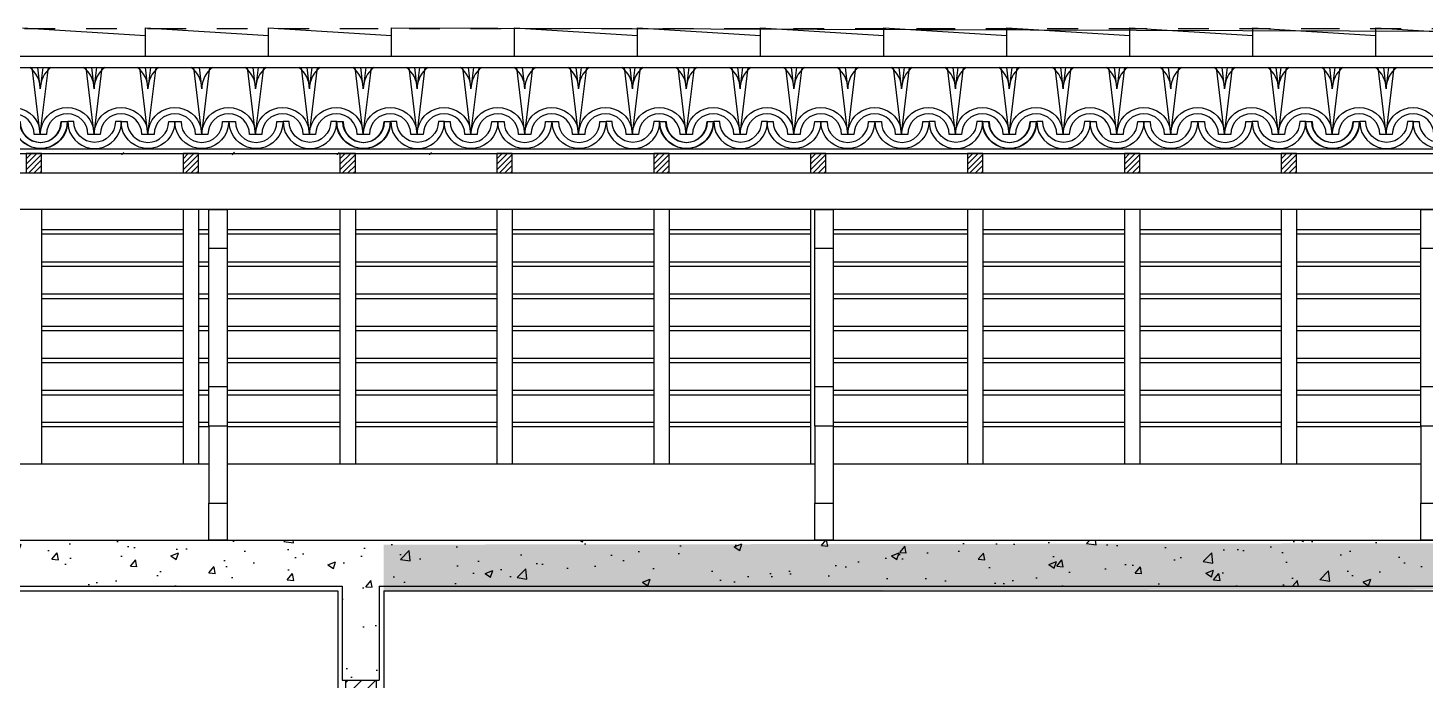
# Model space of a CAD drawing. Extents: x 183 to 373, y 23 to 105.
# Drawn here: x 215.73 to 220.272, y 83.298 to 85.417 of the extents above; entities that cross this region are included whole.
import ezdxf

# ---------------------------------------------------------------- set-up
doc = ezdxf.new("R2010")
doc.units = 0
doc.header["$LTSCALE"] = 0.005
doc.linetypes.add('C5', pattern=[60, 50, -5, 0, -5])
doc.linetypes.add('TRAÇO-2PTOS_P', pattern=[0.625, 0.25, -0.125, 0, -0.125, 0, -0.125])
doc.layers.get('0').update_dxf_attribs({"linetype": 'CONTINUOUS'})
for name, color, linetype in [('01', 1, 'CONTINUOUS'), ('A-PAREDE', 5, 'CONTINUOUS'), ('ARQ-ALV-CORTE', 4, 'CONTINUOUS'), ('ARQ-EXO-1_100', 251, 'C5'), ('ARQ-HTC', 9, 'CONTINUOUS'), ('ARQ-TLH-VISTA1', 2, 'CONTINUOUS'), ('ARQ-TLH-VISTA2', 1, 'CONTINUOUS'), ('BL-AR-TELHA 2', 2, 'CONTINUOUS'), ('MADEIRAMENTO', 2, 'CONTINUOUS')]:
    doc.layers.add(name, color=color, linetype=linetype)

msp = doc.modelspace()

# ---------------------------------------------------------------- hatches: boundary and pattern name
at = {"layer": 'ARQ-HTC'}
h = msp.add_hatch(dxfattribs=at)
h.set_pattern_fill('ANSI31', color=256, scale=0.004, style=0)
h.set_pattern_definition([(45, (-31.71494, 37.775708), (-0.0089802561, 0.0089802561), [])])
h.paths.add_polyline_path([(215.7247, 84.9458), (215.7747, 84.9458), (215.7747, 85.0085), (215.7247, 85.0085)])
h = msp.add_hatch(dxfattribs=at)
h.set_pattern_fill('ANSI31', color=256, scale=0.004, style=0)
h.set_pattern_definition([(45, (-31.20494, 37.775708), (-0.0089802561, 0.0089802561), [])])
h.paths.add_polyline_path([(216.2347, 84.9458), (216.2847, 84.9458), (216.2847, 85.0085), (216.2347, 85.0085)])
h = msp.add_hatch(dxfattribs=at)
h.set_pattern_fill('ANSI31', color=256, scale=0.004, style=0)
h.set_pattern_definition([(45, (-30.69494, 37.775708), (-0.0089802561, 0.0089802561), [])])
h.paths.add_polyline_path([(216.7447, 84.9458), (216.7947, 84.9458), (216.7947, 85.0085), (216.7447, 85.0085)])
h = msp.add_hatch(dxfattribs=at)
h.set_pattern_fill('ANSI31', color=256, scale=0.004, style=0)
h.set_pattern_definition([(45, (-30.18494, 37.775708), (-0.0089802561, 0.0089802561), [])])
h.paths.add_polyline_path([(217.2547, 84.9458), (217.3047, 84.9458), (217.3047, 85.0085), (217.2547, 85.0085)])
h = msp.add_hatch(dxfattribs=at)
h.set_pattern_fill('ANSI31', color=256, scale=0.004, style=0)
h.set_pattern_definition([(45, (-29.67494, 37.775708), (-0.0089802561, 0.0089802561), [])])
h.paths.add_polyline_path([(217.7647, 84.9458), (217.8147, 84.9458), (217.8147, 85.0085), (217.7647, 85.0085)])
h = msp.add_hatch(dxfattribs=at)
h.set_pattern_fill('ANSI31', color=256, scale=0.004, style=0)
h.set_pattern_definition([(45, (-29.16494, 37.775708), (-0.0089802561, 0.0089802561), [])])
h.paths.add_polyline_path([(218.2747, 84.9458), (218.3247, 84.9458), (218.3247, 85.0085), (218.2747, 85.0085)])
h = msp.add_hatch(dxfattribs=at)
h.set_pattern_fill('ANSI31', color=256, scale=0.004, style=0)
h.set_pattern_definition([(45, (-28.65494, 37.775708), (-0.0089802561, 0.0089802561), [])])
h.paths.add_polyline_path([(218.7847, 84.9458), (218.8347, 84.9458), (218.8347, 85.0085), (218.7847, 85.0085)])
h = msp.add_hatch(dxfattribs=at)
h.set_pattern_fill('ANSI31', color=256, scale=0.004, style=0)
h.set_pattern_definition([(45, (-28.14494, 37.775708), (-0.0089802561, 0.0089802561), [])])
h.paths.add_polyline_path([(219.2947, 84.9458), (219.3447, 84.9458), (219.3447, 85.0085), (219.2947, 85.0085)])
h = msp.add_hatch(dxfattribs=at)
h.set_pattern_fill('ANSI31', color=256, scale=0.004, style=0)
h.set_pattern_definition([(45, (-27.63494, 37.775708), (-0.0089802561, 0.0089802561), [])])
h.paths.add_polyline_path([(219.8047, 84.9458), (219.8547, 84.9458), (219.8547, 85.0085), (219.8047, 85.0085)])
h = msp.add_hatch(dxfattribs=at)
h.set_pattern_fill('AR-CONC', color=251, scale=0.0014, style=0)
h.set_pattern_definition([(50, (76.565, 34.55552), (0.25505854, -0.02231472), [0.02667, -0.29337]), (355, (76.565, 34.55552), (-0.0493408, 0.2674796), [0.021336, -0.2346968]), (100.45144, (76.58625, 34.55366), (0.20571775, 0.24516485), [0.022666, -0.24932634]), (46.1842, (76.565, 34.62664), (0.37951066, -0.05885926), [0.040005, -0.440055]), (96.63556, (76.59662, 34.62174), (0.3323658, 0.3463966), [0.033999, -0.3739899]), (351.18415, (76.565, 34.62664), (0.3323658, 0.3463966), [0.032004, -0.3520436]), (21, (76.60056, 34.60886), (0.21226015, -0.14317128), [0.02667, -0.29337]), (326, (76.60056, 34.60886), (0.08652284, 0.25786315), [0.021336, -0.234696]), (71.45144, (76.61824, 34.59693), (0.298783, 0.11469188), [0.022666, -0.2493259]), (37.5, (76.565, 34.55552), (0.004324045, 0.118377054), [0, -0.2318512, 0, -0.238252, 0, -0.235585]), (7.5, (76.565, 34.55552), (0.09354753, 0.1402528), [0, -0.1358392, 0, -0.2265172, 0, -0.089789]), (327.5, (76.4857, 34.55552), (0.189826833, -0.00802024), [0, -0.0889, 0, -0.277368, 0, -0.368046]), (317.5, (76.45014, 34.55552), (0.20738085, 0.03559709), [0, -0.11557, 0, -0.1842008, 0, -0.261366])])
h.paths.add_polyline_path([(217.5003, 83.7528), (214.4, 83.7528), (214.4, 83.6028), (216.7523, 83.6028), (216.7523, 83.2978), (216.8723, 83.2978), (216.8723, 83.6028), (217.5003, 83.6028)])
h = msp.add_hatch(dxfattribs=at)
h.set_pattern_fill('AR-CONC', color=251, scale=0.0014, style=0)
h.set_pattern_definition([(50, (84.715, 34.55552), (0.25505854, -0.02231472), [0.02667, -0.29337]), (355, (84.715, 34.55552), (-0.0493408, 0.2674796), [0.021336, -0.2346968]), (100.45144, (84.73625, 34.55366), (0.20571775, 0.24516485), [0.022666, -0.24932634]), (46.1842, (84.715, 34.62664), (0.37951066, -0.05885926), [0.040005, -0.440055]), (96.63556, (84.74662, 34.62174), (0.3323658, 0.3463966), [0.033999, -0.3739899]), (351.18415, (84.715, 34.62664), (0.3323658, 0.3463966), [0.032004, -0.3520436]), (21, (84.75056, 34.60886), (0.21226015, -0.14317128), [0.02667, -0.29337]), (326, (84.75056, 34.60886), (0.08652284, 0.25786315), [0.021336, -0.234696]), (71.45144, (84.76824, 34.59693), (0.298783, 0.11469188), [0.022666, -0.2493259]), (37.5, (84.715, 34.55552), (0.004324045, 0.118377054), [0, -0.2318512, 0, -0.238252, 0, -0.235585]), (7.5, (84.715, 34.55552), (0.09354753, 0.1402528), [0, -0.1358392, 0, -0.2265172, 0, -0.089789]), (327.5, (84.6357, 34.55552), (0.189826833, -0.00802024), [0, -0.0889, 0, -0.277368, 0, -0.368046]), (317.5, (84.60014, 34.55552), (0.20738085, 0.03559709), [0, -0.11557, 0, -0.1842008, 0, -0.261366])])
h.paths.add_polyline_path([(228.8376, 83.7528), (216.8873, 83.7378), (216.8873, 83.5878), (228.8376, 83.6028)])
h = msp.add_hatch(dxfattribs=at)
h.set_pattern_fill('AR-CONC', color=251, scale=0.0014, style=0)
h.set_pattern_definition([(50, (76.565, 34.55552), (0.25505854, -0.02231472), [0.02667, -0.29337]), (355, (76.565, 34.55552), (-0.0493408, 0.2674796), [0.021336, -0.2346968]), (100.45144, (76.58625, 34.55366), (0.20571775, 0.24516485), [0.022666, -0.24932634]), (46.1842, (76.565, 34.62664), (0.37951066, -0.05885926), [0.040005, -0.440055]), (96.63556, (76.59662, 34.62174), (0.3323658, 0.3463966), [0.033999, -0.3739899]), (351.18415, (76.565, 34.62664), (0.3323658, 0.3463966), [0.032004, -0.3520436]), (21, (76.60056, 34.60886), (0.21226015, -0.14317128), [0.02667, -0.29337]), (326, (76.60056, 34.60886), (0.08652284, 0.25786315), [0.021336, -0.234696]), (71.45144, (76.61824, 34.59693), (0.298783, 0.11469188), [0.022666, -0.2493259]), (37.5, (76.565, 34.55552), (0.004324045, 0.118377054), [0, -0.2318512, 0, -0.238252, 0, -0.235585]), (7.5, (76.565, 34.55552), (0.09354753, 0.1402528), [0, -0.1358392, 0, -0.2265172, 0, -0.089789]), (327.5, (76.4857, 34.55552), (0.189826833, -0.00802024), [0, -0.0889, 0, -0.277368, 0, -0.368046]), (317.5, (76.45014, 34.55552), (0.20738085, 0.03559709), [0, -0.11557, 0, -0.1842008, 0, -0.261366])])
h.paths.add_polyline_path([(220.6876, 83.7528), (217.5003, 83.7528), (217.5003, 83.6028), (220.6876, 83.6028)])
h = msp.add_hatch(dxfattribs=at)
h.set_pattern_fill('ANSI31', color=251, scale=0.01, style=0)
h.set_pattern_definition([(45, (76.564996, 34.55552), (-0.02245064, 0.02245064), [])])
h.paths.add_polyline_path([(216.7623, 83.2978), (216.8623, 83.2978), (216.8623, 80.7678), (216.7623, 80.7678)])

# ---------------------------------------------------------------- linework, layer by layer
at = {"color": 3}
for points in [[(215.7247, 84.9458), (215.7747, 84.9458), (215.7747, 85.0085), (215.7247, 85.0085)], [(216.2347, 84.9458), (216.2847, 84.9458), (216.2847, 85.0085), (216.2347, 85.0085)], [(216.7447, 84.9458), (216.7947, 84.9458), (216.7947, 85.0085), (216.7447, 85.0085)], [(217.2547, 84.9458), (217.3047, 84.9458), (217.3047, 85.0085), (217.2547, 85.0085)], [(217.7647, 84.9458), (217.8147, 84.9458), (217.8147, 85.0085), (217.7647, 85.0085)], [(218.2747, 84.9458), (218.3247, 84.9458), (218.3247, 85.0085), (218.2747, 85.0085)], [(218.7847, 84.9458), (218.8347, 84.9458), (218.8347, 85.0085), (218.7847, 85.0085)], [(219.2947, 84.9458), (219.3447, 84.9458), (219.3447, 85.0085), (219.2947, 85.0085)], [(219.8047, 84.9458), (219.8547, 84.9458), (219.8547, 85.0085), (219.8047, 85.0085)]]:
    msp.add_lwpolyline(points, close=True, dxfattribs=at)
at = {"layer": '01', "color": 251}
for p, q in [((215.7747, 84.8262), (215.7747, 84.0007)), ((216.2347, 84.8262), (216.2347, 84.0007)), ((216.2847, 84.8262), (216.2847, 84.0007)), ((216.7447, 84.8262), (216.7447, 84.0007)), ((216.7947, 84.8262), (216.7947, 84.0007)), ((217.2547, 84.8262), (217.2547, 84.0007)), ((217.3047, 84.8262), (217.3047, 84.0007)), ((217.7647, 84.8262), (217.7647, 84.0007)), ((217.8147, 84.8262), (217.8147, 84.0007)), ((218.2747, 84.8262), (218.2747, 84.0007)), ((218.7847, 84.8262), (218.7847, 84.0007)), ((218.8347, 84.8262), (218.8347, 84.0007)), ((219.2947, 84.8262), (219.2947, 84.0007)), ((219.3447, 84.8262), (219.3447, 84.0007)), ((219.8047, 84.8262), (219.8047, 84.0007)), ((219.8547, 84.8262), (219.8547, 84.0007)), ((216.2347, 84.7608), (215.7747, 84.7608)), ((216.3183, 84.7608), (216.2847, 84.7608)), ((216.7447, 84.7608), (216.3783, 84.7608)), ((217.2547, 84.7608), (216.7947, 84.7608)), ((217.7647, 84.7608), (217.3047, 84.7608)), ((218.2747, 84.7608), (217.8147, 84.7608)), ((218.7847, 84.7608), (218.3483, 84.7608)), ((219.2947, 84.7608), (218.8347, 84.7608)), ((219.8047, 84.7608), (219.3447, 84.7608)), ((220.2583, 84.7608), (219.8547, 84.7608)), ((216.2347, 84.7463), (215.7747, 84.7463)), ((216.3183, 84.7463), (216.2847, 84.7463)), ((216.7447, 84.7463), (216.3783, 84.7463)), ((217.2547, 84.7463), (216.7947, 84.7463)), ((217.7647, 84.7463), (217.3047, 84.7463)), ((218.2747, 84.7463), (217.8147, 84.7463)), ((218.7847, 84.7463), (218.3483, 84.7463)), ((219.2947, 84.7463), (218.8347, 84.7463)), ((219.8047, 84.7463), (219.3447, 84.7463)), ((220.2583, 84.7463), (219.8547, 84.7463)), ((216.2347, 84.6556), (215.7747, 84.6556)), ((216.2347, 84.6411), (215.7747, 84.6411)), ((216.3183, 84.6556), (216.2847, 84.6556)), ((216.3183, 84.6411), (216.2847, 84.6411)), ((216.7447, 84.6556), (216.3783, 84.6556)), ((216.7447, 84.6411), (216.3783, 84.6411)), ((217.2547, 84.6556), (216.7947, 84.6556)), ((217.2547, 84.6411), (216.7947, 84.6411)), ((217.7647, 84.6556), (217.3047, 84.6556)), ((217.7647, 84.6411), (217.3047, 84.6411)), ((218.2747, 84.6556), (217.8147, 84.6556)), ((218.2747, 84.6411), (217.8147, 84.6411)), ((218.7847, 84.6556), (218.3483, 84.6556)), ((218.7847, 84.6411), (218.3483, 84.6411)), ((219.2947, 84.6556), (218.8347, 84.6556)), ((219.2947, 84.6411), (218.8347, 84.6411)), ((219.8047, 84.6556), (219.3447, 84.6556)), ((219.8047, 84.6411), (219.3447, 84.6411)), ((220.2583, 84.6556), (219.8547, 84.6556)), ((220.2583, 84.6411), (219.8547, 84.6411)), ((216.2347, 84.5513), (215.7747, 84.5513)), ((216.2347, 84.5368), (215.7747, 84.5368)), ((216.3183, 84.5513), (216.2847, 84.5513)), ((216.3183, 84.5368), (216.2847, 84.5368)), ((216.7447, 84.5513), (216.3783, 84.5513)), ((216.7447, 84.5368), (216.3783, 84.5368)), ((217.2547, 84.5513), (216.7947, 84.5513)), ((217.2547, 84.5368), (216.7947, 84.5368)), ((217.7647, 84.5513), (217.3047, 84.5513)), ((217.7647, 84.5368), (217.3047, 84.5368)), ((218.2747, 84.5513), (217.8147, 84.5513)), ((218.2747, 84.5368), (217.8147, 84.5368)), ((218.7847, 84.5513), (218.3483, 84.5513)), ((218.7847, 84.5368), (218.3483, 84.5368)), ((219.2947, 84.5513), (218.8347, 84.5513)), ((219.2947, 84.5368), (218.8347, 84.5368)), ((219.8047, 84.5513), (219.3447, 84.5513)), ((219.8047, 84.5368), (219.3447, 84.5368)), ((220.2583, 84.5513), (219.8547, 84.5513)), ((220.2583, 84.5368), (219.8547, 84.5368)), ((216.2347, 84.4469), (215.7747, 84.4469)), ((216.2347, 84.4325), (215.7747, 84.4325)), ((216.3183, 84.4469), (216.2847, 84.4469)), ((216.3183, 84.4325), (216.2847, 84.4325)), ((216.7447, 84.4469), (216.3783, 84.4469)), ((216.7447, 84.4325), (216.3783, 84.4325)), ((217.2547, 84.4469), (216.7947, 84.4469)), ((217.2547, 84.4325), (216.7947, 84.4325)), ((217.7647, 84.4469), (217.3047, 84.4469)), ((217.7647, 84.4325), (217.3047, 84.4325)), ((218.2747, 84.4469), (217.8147, 84.4469)), ((218.2747, 84.4325), (217.8147, 84.4325)), ((218.7847, 84.4469), (218.3483, 84.4469)), ((218.7847, 84.4325), (218.3483, 84.4325)), ((219.2947, 84.4469), (218.8347, 84.4469)), ((219.2947, 84.4325), (218.8347, 84.4325)), ((219.8047, 84.4469), (219.3447, 84.4469)), ((219.8047, 84.4325), (219.3447, 84.4325)), ((220.2583, 84.4469), (219.8547, 84.4469)), ((220.2583, 84.4325), (219.8547, 84.4325)), ((216.2347, 84.3426), (215.7747, 84.3426)), ((216.3183, 84.3426), (216.2847, 84.3426)), ((216.7447, 84.3426), (216.3783, 84.3426)), ((217.2547, 84.3426), (216.7947, 84.3426)), ((217.7647, 84.3426), (217.3047, 84.3426)), ((218.2747, 84.3426), (217.8147, 84.3426)), ((218.7847, 84.3426), (218.3483, 84.3426)), ((219.2947, 84.3426), (218.8347, 84.3426)), ((219.8047, 84.3426), (219.3447, 84.3426)), ((220.2583, 84.3426), (219.8547, 84.3426)), ((216.2347, 84.3281), (215.7747, 84.3281)), ((216.3183, 84.3281), (216.2847, 84.3281)), ((216.7447, 84.3281), (216.3783, 84.3281)), ((217.2547, 84.3281), (216.7947, 84.3281)), ((217.7647, 84.3281), (217.3047, 84.3281)), ((218.2747, 84.3281), (217.8147, 84.3281)), ((218.7847, 84.3281), (218.3483, 84.3281)), ((219.2947, 84.3281), (218.8347, 84.3281)), ((219.8047, 84.3281), (219.3447, 84.3281)), ((220.2583, 84.3281), (219.8547, 84.3281)), ((216.2347, 84.2383), (215.7747, 84.2383)), ((216.2347, 84.2238), (215.7747, 84.2238)), ((216.3183, 84.2383), (216.2847, 84.2383)), ((216.3183, 84.2238), (216.2847, 84.2238)), ((216.7447, 84.2383), (216.3783, 84.2383)), ((216.7447, 84.2238), (216.3783, 84.2238)), ((217.2547, 84.2383), (216.7947, 84.2383)), ((217.2547, 84.2238), (216.7947, 84.2238)), ((217.7647, 84.2383), (217.3047, 84.2383)), ((217.7647, 84.2238), (217.3047, 84.2238)), ((218.2747, 84.2383), (217.8147, 84.2383)), ((218.2747, 84.2238), (217.8147, 84.2238)), ((218.7847, 84.2383), (218.3483, 84.2383)), ((218.7847, 84.2238), (218.3483, 84.2238)), ((219.2947, 84.2383), (218.8347, 84.2383)), ((219.2947, 84.2238), (218.8347, 84.2238)), ((219.8047, 84.2383), (219.3447, 84.2383)), ((219.8047, 84.2238), (219.3447, 84.2238)), ((220.2583, 84.2383), (219.8547, 84.2383)), ((220.2583, 84.2238), (219.8547, 84.2238)), ((216.2347, 84.1348), (215.7747, 84.1348)), ((216.2347, 84.1203), (215.7747, 84.1203)), ((216.3183, 84.1348), (216.2847, 84.1348)), ((216.3183, 84.1203), (216.2847, 84.1203)), ((216.7447, 84.1348), (216.3783, 84.1348)), ((216.7447, 84.1203), (216.3783, 84.1203)), ((217.2547, 84.1348), (216.7947, 84.1348)), ((217.2547, 84.1203), (216.7947, 84.1203)), ((217.7647, 84.1348), (217.3047, 84.1348)), ((217.7647, 84.1203), (217.3047, 84.1203)), ((218.2747, 84.1348), (217.8147, 84.1348)), ((218.2747, 84.1203), (217.8147, 84.1203)), ((218.7847, 84.1348), (218.3483, 84.1348)), ((218.7847, 84.1203), (218.3483, 84.1203)), ((219.2947, 84.1348), (218.8347, 84.1348)), ((219.2947, 84.1203), (218.8347, 84.1203)), ((219.8047, 84.1348), (219.3447, 84.1348)), ((219.8047, 84.1203), (219.3447, 84.1203)), ((220.2583, 84.1348), (219.8547, 84.1348)), ((220.2583, 84.1203), (219.8547, 84.1203)), ((214.4083, 84.0007), (216.3183, 84.0007)), ((216.3783, 84.0007), (218.2883, 84.0007)), ((218.3483, 84.0007), (220.2583, 84.0007)), ((218.3483, 84.0007), (220.2583, 84.0007))]:
    msp.add_line(p, q, dxfattribs=at)
at = {"layer": '01'}
for p, q in [((208.7373, 83.5878), (216.7373, 83.5878)), ((208.7373, 83.5878), (216.7373, 83.5878)), ((216.7373, 83.5878), (216.7373, 80.7678)), ((216.8873, 83.5878), (216.8873, 80.7678)), ((216.8873, 83.5878), (224.8873, 83.5878))]:
    msp.add_line(p, q, dxfattribs=at)
at = {"layer": 'A-PAREDE', "color": 5}
for p, q in [((208.6023, 83.7528), (241.1623, 83.7528)), ((208.7223, 83.6028), (216.7523, 83.6028)), ((216.7523, 83.6028), (216.7523, 83.2978)), ((216.8723, 83.6028), (216.8723, 83.2978)), ((216.8723, 83.6028), (224.9023, 83.6028)), ((216.7523, 83.2978), (216.8723, 83.2978)), ((216.7623, 83.2978), (216.7623, 80.7678)), ((216.8623, 83.2978), (216.8623, 80.7678))]:
    msp.add_line(p, q, dxfattribs=at)
at = {"layer": 'A-PAREDE'}
for points in [[(216.3183, 84.8262), (216.3783, 84.8262), (216.3783, 84.7002), (216.3183, 84.7002)], [(218.2883, 84.8262), (218.3483, 84.8262), (218.3483, 84.7002), (218.2883, 84.7002)], [(220.2583, 84.8262), (220.3183, 84.8262), (220.3183, 84.7002), (220.2583, 84.7002)], [(216.3183, 84.2518), (216.3783, 84.2518), (216.3783, 84.1227), (216.3183, 84.1227)], [(218.2883, 84.2518), (218.3483, 84.2518), (218.3483, 84.1227), (218.2883, 84.1227)], [(220.2583, 84.2518), (220.3183, 84.2518), (220.3183, 84.1227), (220.2583, 84.1227)], [(216.3183, 83.8728), (216.3783, 83.8728), (216.3783, 83.7528), (216.3183, 83.7528)], [(218.2883, 83.8728), (218.3483, 83.8728), (218.3483, 83.7528), (218.2883, 83.7528)], [(220.2583, 83.8728), (220.3183, 83.8728), (220.3183, 83.7528), (220.2583, 83.7528)]]:
    msp.add_lwpolyline(points, close=True, dxfattribs=at)
at = {"layer": 'ARQ-ALV-CORTE'}
for p, q in [((208.7223, 83.7528), (216.7523, 83.7528)), ((216.7523, 83.2978), (216.8723, 83.2978))]:
    msp.add_line(p, q, dxfattribs=at)
at = {"layer": 'ARQ-EXO-1_100', "color": 252, "linetype": 'TRAÇO-2PTOS_P', "ltscale": 100}
for p, q in [((205.4942, 85.4144), (267.0085, 85.4144)), ((205.4942, 83.7528), (267.0085, 83.7528))]:
    msp.add_line(p, q, dxfattribs=at)
at = {"layer": 'ARQ-TLH-VISTA1'}
for p, q in [((211.6447, 85.0243), (262.7298, 85.0243)), ((216.3183, 84.2518), (216.3183, 84.7002)), ((216.3783, 84.7002), (216.3783, 84.2518)), ((218.2883, 84.2518), (218.2883, 84.7002)), ((218.3483, 84.7002), (218.3483, 84.2518)), ((220.2583, 84.2518), (220.2583, 84.7002)), ((216.3183, 84.1227), (216.3183, 83.8728)), ((216.3783, 84.1227), (216.3783, 83.8728)), ((218.2883, 84.1227), (218.2883, 83.8728)), ((218.3483, 84.1227), (218.3483, 83.8728)), ((220.2583, 84.1227), (220.2583, 83.8728))]:
    msp.add_line(p, q, dxfattribs=at)
for points in [[(215.768, 85.0911), (215.7705, 85.0703), (215.7505, 85.0703, 1), (215.6155, 85.0703), (215.5955, 85.0703), (215.598, 85.0911, -0.785113)], [(215.943, 85.0911), (215.9455, 85.0703), (215.9255, 85.0703, 1), (215.7905, 85.0703), (215.7705, 85.0703), (215.773, 85.0911, -0.785113)], [(216.118, 85.0911), (216.1205, 85.0703), (216.1005, 85.0703, 1), (215.9655, 85.0703), (215.9455, 85.0703), (215.948, 85.0911, -0.785113)], [(216.293, 85.0911), (216.2955, 85.0703), (216.2755, 85.0703, 1), (216.1405, 85.0703), (216.1205, 85.0703), (216.123, 85.0911, -0.785113)], [(216.468, 85.0911), (216.4705, 85.0703), (216.4505, 85.0703, 1), (216.3155, 85.0703), (216.2955, 85.0703), (216.298, 85.0911, -0.785113)], [(216.643, 85.0911), (216.6455, 85.0703), (216.6255, 85.0703, 1), (216.4905, 85.0703), (216.4705, 85.0703), (216.473, 85.0911, -0.785113)], [(216.818, 85.0911), (216.8205, 85.0703), (216.8005, 85.0703, 1), (216.6655, 85.0703), (216.6455, 85.0703), (216.648, 85.0911, -0.785113)], [(216.993, 85.0911), (216.9955, 85.0703), (216.9755, 85.0703, 1), (216.8405, 85.0703), (216.8205, 85.0703), (216.823, 85.0911, -0.785113)], [(217.168, 85.0911), (217.1705, 85.0703), (217.1505, 85.0703, 1), (217.0155, 85.0703), (216.9955, 85.0703), (216.998, 85.0911, -0.785113)], [(217.343, 85.0911), (217.3455, 85.0703), (217.3255, 85.0703, 1), (217.1905, 85.0703), (217.1705, 85.0703), (217.173, 85.0911, -0.785113)], [(217.518, 85.0911), (217.5205, 85.0703), (217.5005, 85.0703, 1), (217.3655, 85.0703), (217.3455, 85.0703), (217.348, 85.0911, -0.785113)], [(217.693, 85.0911), (217.6955, 85.0703), (217.6755, 85.0703, 1), (217.5405, 85.0703), (217.5205, 85.0703), (217.523, 85.0911, -0.785113)], [(217.868, 85.0911), (217.8705, 85.0703), (217.8505, 85.0703, 1), (217.7155, 85.0703), (217.6955, 85.0703), (217.698, 85.0911, -0.785113)], [(218.043, 85.0911), (218.0455, 85.0703), (218.0255, 85.0703, 1), (217.8905, 85.0703), (217.8705, 85.0703), (217.873, 85.0911, -0.785113)], [(218.218, 85.0911), (218.2205, 85.0703), (218.2005, 85.0703, 1), (218.0655, 85.0703), (218.0455, 85.0703), (218.048, 85.0911, -0.785113)], [(218.393, 85.0911), (218.3955, 85.0703), (218.3755, 85.0703, 1), (218.2405, 85.0703), (218.2205, 85.0703), (218.223, 85.0911, -0.785113)], [(218.568, 85.0911), (218.5705, 85.0703), (218.5505, 85.0703, 1), (218.4155, 85.0703), (218.3955, 85.0703), (218.398, 85.0911, -0.785113)], [(218.743, 85.0911), (218.7455, 85.0703), (218.7255, 85.0703, 1), (218.5905, 85.0703), (218.5705, 85.0703), (218.573, 85.0911, -0.785113)], [(218.918, 85.0911), (218.9205, 85.0703), (218.9005, 85.0703, 1), (218.7655, 85.0703), (218.7455, 85.0703), (218.748, 85.0911, -0.785113)], [(219.093, 85.0911), (219.0955, 85.0703), (219.0755, 85.0703, 1), (218.9405, 85.0703), (218.9205, 85.0703), (218.923, 85.0911, -0.785113)], [(219.268, 85.0911), (219.2705, 85.0703), (219.2505, 85.0703, 1), (219.1155, 85.0703), (219.0955, 85.0703), (219.098, 85.0911, -0.785113)], [(219.443, 85.0911), (219.4455, 85.0703), (219.4255, 85.0703, 1), (219.2905, 85.0703), (219.2705, 85.0703), (219.273, 85.0911, -0.785113)], [(219.618, 85.0911), (219.6205, 85.0703), (219.6005, 85.0703, 1), (219.4655, 85.0703), (219.4455, 85.0703), (219.448, 85.0911, -0.785113)], [(219.793, 85.0911), (219.7955, 85.0703), (219.7755, 85.0703, 1), (219.6405, 85.0703), (219.6205, 85.0703), (219.623, 85.0911, -0.785113)], [(219.968, 85.0911), (219.9705, 85.0703), (219.9505, 85.0703, 1), (219.8155, 85.0703), (219.7955, 85.0703), (219.798, 85.0911, -0.785113)], [(220.143, 85.0911), (220.1455, 85.0703), (220.1255, 85.0703, 1), (219.9905, 85.0703), (219.9705, 85.0703), (219.973, 85.0911, -0.785113)], [(220.318, 85.0911), (220.3205, 85.0703), (220.3005, 85.0703, 1), (220.1655, 85.0703), (220.1455, 85.0703), (220.148, 85.0911, -0.785113)], [(215.6855, 85.0914), (215.683, 85.1122), (215.703, 85.1122, 1), (215.838, 85.1122), (215.858, 85.1122), (215.8555, 85.0914, -0.785113)], [(215.6872, 85.0914), (215.6847, 85.1122), (215.7047, 85.1122, 1), (215.8397, 85.1122), (215.8597, 85.1122), (215.8572, 85.0914, -0.785113)], [(216.0322, 85.0914), (216.0347, 85.1122), (216.0147, 85.1122, -1), (215.8797, 85.1122), (215.8597, 85.1122), (215.8622, 85.0914, 0.785113)], [(216.0355, 85.0915), (216.033, 85.1122), (216.053, 85.1122, 1), (216.188, 85.1122), (216.208, 85.1122), (216.2055, 85.0915, -0.785113)], [(216.2105, 85.0915), (216.208, 85.1122), (216.228, 85.1122, 1), (216.363, 85.1122), (216.383, 85.1122), (216.3805, 85.0915, -0.785113)], [(216.3872, 85.0915), (216.3847, 85.1122), (216.4047, 85.1122, 1), (216.5397, 85.1122), (216.5597, 85.1122), (216.5572, 85.0915, -0.785113)], [(216.7322, 85.0915), (216.7347, 85.1122), (216.7147, 85.1122, -1), (216.5797, 85.1122), (216.5597, 85.1122), (216.5622, 85.0915, 0.785113)], [(216.7355, 85.0915), (216.733, 85.1122), (216.753, 85.1122, 1), (216.888, 85.1122), (216.908, 85.1122), (216.9055, 85.0915, -0.785113)], [(216.7372, 85.0915), (216.7347, 85.1122), (216.7547, 85.1122, 1), (216.8897, 85.1122), (216.9097, 85.1122), (216.9072, 85.0915, -0.785113)], [(217.0822, 85.0915), (217.0847, 85.1122), (217.0647, 85.1122, -1), (216.9297, 85.1122), (216.9097, 85.1122), (216.9122, 85.0915, 0.785113)], [(217.0855, 85.0915), (217.083, 85.1122), (217.103, 85.1122, 1), (217.238, 85.1122), (217.258, 85.1122), (217.2555, 85.0915, -0.785113)], [(217.2605, 85.0915), (217.258, 85.1122), (217.278, 85.1122, 1), (217.413, 85.1122), (217.433, 85.1122), (217.4305, 85.0915, -0.785113)], [(217.4372, 85.0915), (217.4347, 85.1122), (217.4547, 85.1122, 1), (217.5897, 85.1122), (217.6097, 85.1122), (217.6072, 85.0915, -0.785113)], [(217.7822, 85.0915), (217.7847, 85.1122), (217.7647, 85.1122, -1), (217.6297, 85.1122), (217.6097, 85.1122), (217.6122, 85.0915, 0.785113)], [(217.7855, 85.0915), (217.783, 85.1122), (217.803, 85.1122, 1), (217.938, 85.1122), (217.958, 85.1122), (217.9555, 85.0915, -0.785113)], [(217.7872, 85.0915), (217.7847, 85.1122), (217.8047, 85.1122, 1), (217.9397, 85.1122), (217.9597, 85.1122), (217.9572, 85.0915, -0.785113)], [(218.1322, 85.0915), (218.1347, 85.1122), (218.1147, 85.1122, -1), (217.9797, 85.1122), (217.9597, 85.1122), (217.9622, 85.0915, 0.785113)], [(218.1355, 85.0915), (218.133, 85.1122), (218.153, 85.1122, 1), (218.288, 85.1122), (218.308, 85.1122), (218.3055, 85.0915, -0.785113)], [(218.3105, 85.0915), (218.308, 85.1122), (218.328, 85.1122, 1), (218.463, 85.1122), (218.483, 85.1122), (218.4805, 85.0915, -0.785113)], [(218.4872, 85.0915), (218.4847, 85.1122), (218.5047, 85.1122, 1), (218.6397, 85.1122), (218.6597, 85.1122), (218.6572, 85.0915, -0.785113)], [(218.8322, 85.0915), (218.8347, 85.1122), (218.8147, 85.1122, -1), (218.6797, 85.1122), (218.6597, 85.1122), (218.6622, 85.0915, 0.785113)], [(218.8355, 85.0915), (218.833, 85.1122), (218.853, 85.1122, 1), (218.988, 85.1122), (219.008, 85.1122), (219.0055, 85.0915, -0.785113)], [(218.8372, 85.0915), (218.8347, 85.1122), (218.8547, 85.1122, 1), (218.9897, 85.1122), (219.0097, 85.1122), (219.0072, 85.0915, -0.785113)], [(219.1822, 85.0915), (219.1847, 85.1122), (219.1647, 85.1122, -1), (219.0297, 85.1122), (219.0097, 85.1122), (219.0122, 85.0915, 0.785113)], [(219.1855, 85.0915), (219.183, 85.1122), (219.203, 85.1122, 1), (219.338, 85.1122), (219.358, 85.1122), (219.3555, 85.0915, -0.785113)], [(219.3605, 85.0915), (219.358, 85.1122), (219.378, 85.1122, 1), (219.513, 85.1122), (219.533, 85.1122), (219.5305, 85.0915, -0.785113)], [(219.5372, 85.0915), (219.5347, 85.1122), (219.5547, 85.1122, 1), (219.6897, 85.1122), (219.7097, 85.1122), (219.7072, 85.0915, -0.785113)], [(219.8822, 85.0915), (219.8847, 85.1122), (219.8647, 85.1122, -1), (219.7297, 85.1122), (219.7097, 85.1122), (219.7122, 85.0915, 0.785113)], [(219.8855, 85.0915), (219.883, 85.1122), (219.903, 85.1122, 1), (220.038, 85.1122), (220.058, 85.1122), (220.0555, 85.0915, -0.785113)], [(219.8872, 85.0915), (219.8847, 85.1122), (219.9047, 85.1122, 1), (220.0397, 85.1122), (220.0597, 85.1122), (220.0572, 85.0915, -0.785113)], [(220.2322, 85.0915), (220.2347, 85.1122), (220.2147, 85.1122, -1), (220.0797, 85.1122), (220.0597, 85.1122), (220.0622, 85.0915, 0.785113)], [(220.2355, 85.0915), (220.233, 85.1122), (220.253, 85.1122, 1), (220.388, 85.1122), (220.408, 85.1122), (220.4055, 85.0915, -0.785113)]]:
    msp.add_lwpolyline(points, format="xyb", close=True, dxfattribs=at)
at = {"layer": 'ARQ-TLH-VISTA2', "color": 1}
for p, q in [((216.0368, 85.0044), (216.0371, 85.0068)), ((216.3958, 85.0044), (216.3961, 85.0068)), ((216.7368, 85.0044), (216.7371, 85.0068)), ((217.0368, 85.0044), (217.0371, 85.0068))]:
    msp.add_line(p, q, dxfattribs=at)
for centre in [(216.0995, 84.9454), (216.4585, 84.9454), (216.7995, 84.9454), (217.0995, 84.9455)]:
    msp.add_arc(centre, 0.0875, 130.6146, 135.7164, dxfattribs=at)
at = {"layer": 'BL-AR-TELHA 2'}
for p, q in [((215.7706, 85.0711), (215.7444, 85.2883)), ((215.7706, 85.2234), (215.7628, 85.2883)), ((215.7706, 85.0711), (215.7967, 85.2883)), ((215.7711, 85.2187), (215.7795, 85.2883)), ((215.9456, 85.0711), (215.9194, 85.2883)), ((215.9456, 85.2234), (215.9378, 85.2883)), ((215.9456, 85.0711), (215.9717, 85.2883)), ((215.9461, 85.2187), (215.9545, 85.2883)), ((216.1206, 85.0711), (216.0944, 85.2883)), ((216.1206, 85.2234), (216.1128, 85.2883)), ((216.1206, 85.0711), (216.1467, 85.2883)), ((216.1211, 85.2187), (216.1295, 85.2883)), ((216.2956, 85.0711), (216.2694, 85.2883)), ((216.2956, 85.2234), (216.2878, 85.2883)), ((216.2956, 85.0711), (216.3217, 85.2883)), ((216.4706, 85.0711), (216.4444, 85.2883)), ((216.4706, 85.2234), (216.4628, 85.2883)), ((216.4706, 85.0711), (216.4967, 85.2883)), ((216.4711, 85.2187), (216.4795, 85.2883)), ((216.6456, 85.0711), (216.6194, 85.2883)), ((216.6456, 85.2234), (216.6378, 85.2883)), ((216.6456, 85.0711), (216.6717, 85.2883)), ((216.6461, 85.2187), (216.6545, 85.2883)), ((216.8206, 85.0711), (216.7944, 85.2883)), ((216.8206, 85.2234), (216.8128, 85.2883)), ((216.8206, 85.0711), (216.8467, 85.2883)), ((216.8211, 85.2187), (216.8295, 85.2883)), ((216.9956, 85.0711), (216.9694, 85.2883)), ((216.9956, 85.2234), (216.9878, 85.2883)), ((216.9956, 85.0711), (217.0217, 85.2883)), ((216.9961, 85.2187), (217.0045, 85.2883)), ((217.1706, 85.0711), (217.1444, 85.2883)), ((217.1706, 85.2234), (217.1628, 85.2883)), ((217.1706, 85.0711), (217.1967, 85.2883)), ((217.1711, 85.2187), (217.1795, 85.2883)), ((217.3456, 85.0711), (217.3194, 85.2883)), ((217.3456, 85.2234), (217.3378, 85.2883)), ((217.3456, 85.0711), (217.3717, 85.2883)), ((217.5206, 85.0711), (217.4944, 85.2883)), ((217.5206, 85.2234), (217.5128, 85.2883)), ((217.5206, 85.0711), (217.5467, 85.2883)), ((217.5211, 85.2187), (217.5295, 85.2883)), ((217.6956, 85.0711), (217.6694, 85.2883)), ((217.6956, 85.2234), (217.6878, 85.2883)), ((217.6956, 85.0711), (217.7217, 85.2883)), ((217.6961, 85.2187), (217.7045, 85.2883)), ((217.8706, 85.0711), (217.8444, 85.2883)), ((217.8706, 85.2234), (217.8628, 85.2883)), ((217.8706, 85.0711), (217.8967, 85.2883)), ((217.8711, 85.2187), (217.8795, 85.2883)), ((218.0456, 85.0711), (218.0194, 85.2883)), ((218.0456, 85.2234), (218.0378, 85.2883)), ((218.0456, 85.0711), (218.0717, 85.2883)), ((218.0461, 85.2187), (218.0545, 85.2883)), ((218.2206, 85.0711), (218.1944, 85.2883)), ((218.2206, 85.2234), (218.2128, 85.2883)), ((218.2206, 85.0711), (218.2467, 85.2883)), ((218.2211, 85.2187), (218.2295, 85.2883)), ((218.3956, 85.0711), (218.3694, 85.2883)), ((218.3956, 85.2234), (218.3878, 85.2883)), ((218.3956, 85.0711), (218.4217, 85.2883)), ((218.5706, 85.0711), (218.5444, 85.2883)), ((218.5706, 85.2234), (218.5628, 85.2883)), ((218.5706, 85.0711), (218.5967, 85.2883)), ((218.5711, 85.2187), (218.5795, 85.2883)), ((218.7456, 85.0711), (218.7194, 85.2883)), ((218.7456, 85.2234), (218.7378, 85.2883)), ((218.7456, 85.0711), (218.7717, 85.2884)), ((218.7461, 85.2187), (218.7545, 85.2883)), ((218.9206, 85.0711), (218.8944, 85.2884)), ((218.9206, 85.2234), (218.9128, 85.2883)), ((218.9206, 85.0711), (218.9467, 85.2884)), ((218.9211, 85.2187), (218.9295, 85.2883)), ((219.0956, 85.0711), (219.0694, 85.2884)), ((219.0956, 85.2234), (219.0878, 85.2883)), ((219.0956, 85.0711), (219.1217, 85.2884)), ((219.0961, 85.2187), (219.1045, 85.2883)), ((219.2706, 85.0711), (219.2444, 85.2884)), ((219.2706, 85.2234), (219.2628, 85.2883)), ((219.2706, 85.0711), (219.2967, 85.2884)), ((219.2711, 85.2187), (219.2795, 85.2883)), ((219.4456, 85.0711), (219.4194, 85.2884)), ((219.4456, 85.2234), (219.4378, 85.2883)), ((219.4456, 85.0711), (219.4717, 85.2884)), ((219.6206, 85.0711), (219.5944, 85.2884)), ((219.6206, 85.2234), (219.6128, 85.2884)), ((219.6206, 85.0711), (219.6467, 85.2884)), ((219.6211, 85.2187), (219.6295, 85.2884)), ((219.7956, 85.0711), (219.7694, 85.2884)), ((219.7956, 85.2234), (219.7878, 85.2884)), ((219.7956, 85.0711), (219.8217, 85.2884)), ((219.7961, 85.2187), (219.8045, 85.2884)), ((219.9706, 85.0711), (219.9444, 85.2884)), ((219.9706, 85.2234), (219.9628, 85.2884)), ((219.9706, 85.0711), (219.9967, 85.2884)), ((219.9711, 85.2187), (219.9795, 85.2884)), ((220.1456, 85.0711), (220.1194, 85.2884)), ((220.1456, 85.2234), (220.1378, 85.2884)), ((220.1456, 85.0711), (220.1717, 85.2884)), ((220.1461, 85.2187), (220.1545, 85.2884))]:
    msp.add_line(p, q, dxfattribs=at)
for centre, start, end in [((215.6831, 85.2187), 0, 52.7658), ((215.8581, 85.2187), 127.2321, 180), ((215.8581, 85.2187), 0, 52.7679), ((216.0331, 85.2187), 127.2342, 180), ((216.0331, 85.2187), 0, 52.7658), ((216.2081, 85.2187), 127.2342, 180), ((216.2081, 85.2187), 0, 52.7658), ((216.3831, 85.2187), 127.2342, 180), ((216.3831, 85.2187), 0, 52.7658), ((216.5581, 85.2187), 127.2342, 180), ((216.5581, 85.2187), 0, 52.7658), ((216.7331, 85.2187), 127.2342, 180), ((216.7331, 85.2187), 0, 52.7658), ((216.9081, 85.2187), 127.2321, 180), ((216.9081, 85.2187), 0, 52.7679), ((217.0831, 85.2187), 127.2342, 180), ((217.0831, 85.2187), 0, 52.7658), ((217.2581, 85.2187), 127.2342, 180), ((217.2581, 85.2187), 0, 52.7658), ((217.4331, 85.2187), 127.2342, 180), ((217.4331, 85.2187), 0, 52.7658), ((217.6081, 85.2187), 127.2342, 180), ((217.6081, 85.2187), 0, 52.7658), ((217.7831, 85.2187), 127.2342, 180), ((217.7831, 85.2187), 0, 52.7658), ((217.9581, 85.2187), 127.2321, 180), ((217.9581, 85.2187), 0, 52.7679), ((218.1331, 85.2187), 127.2342, 180), ((218.1331, 85.2187), 0, 52.7658), ((218.3081, 85.2187), 127.2342, 180), ((218.3081, 85.2187), 0, 52.7658), ((218.4831, 85.2187), 127.2342, 180), ((218.4831, 85.2187), 0, 52.7658), ((218.6581, 85.2187), 127.2342, 180), ((218.6581, 85.2187), 0, 52.7658), ((218.8331, 85.2187), 127.2342, 180), ((218.8331, 85.2187), 0, 52.7658), ((219.0081, 85.2187), 127.2321, 180), ((219.0081, 85.2187), 0, 52.7679), ((219.1831, 85.2187), 127.2342, 180), ((219.1831, 85.2187), 0, 52.7658), ((219.3581, 85.2187), 127.2342, 180), ((219.3581, 85.2187), 0, 52.7658), ((219.5331, 85.2187), 127.2342, 180), ((219.5331, 85.2187), 0, 52.7658), ((219.7081, 85.2187), 127.2342, 180), ((219.7081, 85.2187), 0, 52.7658), ((219.8831, 85.2187), 127.2342, 180), ((219.8831, 85.2187), 0, 52.7658), ((220.0581, 85.2187), 127.2321, 180), ((220.0581, 85.2187), 0, 52.7679), ((220.2331, 85.2187), 127.2342, 180)]:
    msp.add_arc(centre, 0.0875, start, end, dxfattribs=at)
at = {"layer": 'MADEIRAMENTO', "color": 1}
for p, q in [((215.7122, 85.4165), (216.1122, 85.392)), ((216.1122, 85.3244), (216.1122, 85.4165)), ((216.1122, 85.4165), (216.5122, 85.392)), ((216.5122, 85.3244), (216.5122, 85.4165)), ((216.5122, 85.4165), (216.9122, 85.392)), ((216.9122, 85.3244), (216.9122, 85.4165)), ((216.9122, 85.4165), (225.4622, 85.392)), ((217.3122, 85.3244), (217.3122, 85.4165)), ((217.3122, 85.4165), (217.7122, 85.392)), ((217.7122, 85.3244), (217.7122, 85.4165)), ((217.7122, 85.4165), (218.1122, 85.392)), ((218.1122, 85.3244), (218.1122, 85.4165)), ((218.1122, 85.4165), (218.5122, 85.392)), ((218.5122, 85.3244), (218.5122, 85.4165)), ((218.5122, 85.4165), (218.9122, 85.392)), ((218.9122, 85.3244), (218.9122, 85.4165)), ((218.9122, 85.4165), (219.3122, 85.392)), ((219.3122, 85.3244), (219.3122, 85.4165)), ((219.3122, 85.4165), (219.7122, 85.392)), ((219.7122, 85.3244), (219.7122, 85.4165)), ((219.7122, 85.4165), (220.1122, 85.392)), ((220.1122, 85.3244), (220.1122, 85.4165)), ((220.1122, 85.4165), (220.5122, 85.392)), ((212.5123, 85.3244), (261.8623, 85.3244)), ((212.5123, 85.2884), (261.8623, 85.2884)), ((211.6447, 85.0085), (262.7298, 85.0085)), ((211.6447, 84.9458), (262.7298, 84.9458)), ((262.5542, 84.8262), (211.6461, 84.8262))]:
    msp.add_line(p, q, dxfattribs=at)

doc.saveas('drawing.dxf')
